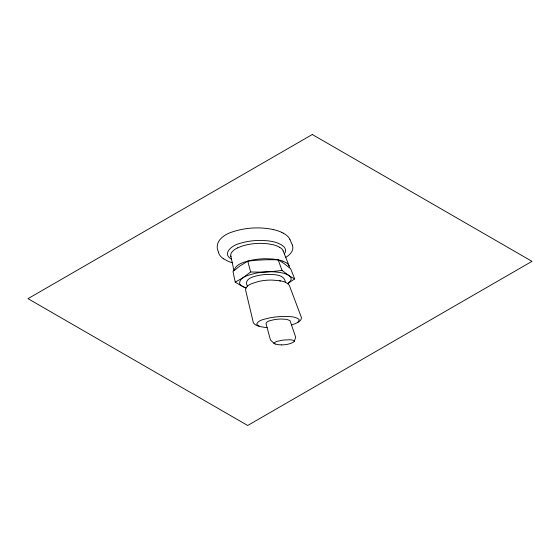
<?xml version="1.0" encoding="UTF-8"?>
<svg xmlns="http://www.w3.org/2000/svg" width="560" height="560" viewBox="0 0 560 560"><rect width="100%" height="100%" fill="white"/><g stroke="black" fill="none" stroke-linecap="round" stroke-linejoin="round"><path stroke-width="0.84" d="M281.407 344.876L281.981 344.883A16.072 9.275 0 0 0 293.58 342.027A2.737 1.582 0 0 0 294.378 341.306C292.488 338.842 287.987 340.123 285.187 339.927A31.584 18.235 0 0 0 282.121 340.249L276.325 341.523L273.938 343.049A1.106 0.637 0 0 0 274.148 343.483A2.66 1.533 0 0 0 275.296 343.994M294.343 341.299L295.617 337.414A1.792 1.036 0 0 0 295.624 337.022L290.024 320.663L286.853 319.375L281.288 319.018A28.168 16.261 0 0 0 273.175 319.886C270.844 320.635 266.791 320.775 265.986 323.477L270.403 339.738A1.764 1.022 0 0 0 270.634 340.109L274.148 343.483M291.522 324.989C295.015 323.624 301.182 322.154 301.511 317.779L289.31 285.299C285.46 280.329 277.893 280.665 272.139 280.084A34.16 19.719 0 0 0 266.266 280.273L264.292 280.476A34.258 19.782 0 0 0 258.65 281.456C254.079 283.024 246.337 284.137 245.539 289.793L253.379 322.875C255.787 326.459 261.114 326.676 265.076 327.425A26.929 15.547 0 0 0 266.644 327.558M250.642 271.957L242.907 277.844L235.214 282.079L232.995 271.516L240.058 265.846L247.779 261.233L250.642 271.957L251.657 271.992A112.735 65.086 0 0 0 266.672 271.901L270.13 271.761A36.533 21.091 0 0 1 275.212 271.95C280.266 272.531 285.894 272.937 289.961 276.339A8.596 4.963 0 0 1 290.955 277.802L291.13 279.37L290.514 280.973L287.777 283.514L294.7 278.908L290.612 268.688L284.704 264.047A80.255 46.34 0 0 0 278.922 260.295L277.186 259.826A110.502 63.798 0 0 0 247.751 261.163M297.787 322.28L299.229 320.082A3.955 2.282 0 0 0 298.851 319.221C294.406 315.994 288.323 316.638 283.108 316.463A49.203 28.406 0 0 0 269.423 317.933C265.216 319.27 258.916 319.473 256.753 323.883A4.102 2.366 0 0 0 256.914 324.548L259.588 326.34M285.719 257.39C289.849 255.003 294.497 250.292 292.376 245.126M237.433 247.926L242.277 246.001L247.919 244.559A38.941 22.484 0 0 1 260.344 243.341L267.673 243.747L273.21 244.762A22.288 12.866 0 0 1 277.865 246.351L279.699 247.303M281.323 344.876L280.917 344.862A15.953 9.212 0 0 1 275.282 344.015M267.106 327.593L266.672 327.565M279.503 280.812L280.483 281.029M273.623 229.635C260.085 226.702 245.707 227.507 232.561 231.861C223.839 234.479 213.493 241.773 218.533 252.245M282.842 261.149L285.943 262.584A11.921 6.881 0 0 1 289.107 265.804A10.752 6.209 0 0 1 289.324 267.617M245.826 287.966L242.564 286.405A78.96 45.591 0 0 1 238.238 283.962L235.214 282.079M281.757 232.365L283.43 233.212M231.518 259.238C221.193 253.274 232.981 244.874 239.561 243.537A41.447 23.926 0 0 1 262.052 240.471A35.504 20.496 0 0 1 272.111 241.472L272.671 241.605A24.416 14.098 0 0 1 276.934 242.76L281.26 244.706L283.864 246.694A14.175 8.183 0 0 1 284.333 253.974M223.307 258.685L228.284 261.338A31.192 18.011 0 0 0 232.267 262.724M278.145 259.854L282.051 270.403L287.217 274.351A83.419 48.16 0 0 0 288.827 275.464A59.416 34.307 0 0 0 294.686 278.915M289.863 239.407L292.306 244.965M279.685 247.31A13.223 7.63 0 0 1 283.143 250.859L289.079 265.811M283.129 250.894L283.185 251.048M285.425 282.303C284.347 274.155 274.267 274.645 268.135 274.414A32.865 18.977 0 0 0 259.056 275.331C253.995 276.339 243.292 278.719 247.429 286.195M230.923 256.396L230.895 256.298M230.846 256.109L230.832 256.046A13.02 7.518 0 0 1 231.777 252.273L233.415 250.516A22.519 12.999 0 0 1 237.44 247.933M230.832 256.046L233.961 270.655M234.031 270.599C236.138 263.06 246.043 261.681 252.588 259.973A44.723 25.816 0 0 1 265.391 258.727L273.091 259.049L278.88 259.987A23.534 13.587 0 0 1 282.849 261.149M223.342 258.664A20.65 11.921 0 0 1 218.491 252.245M273.616 229.649A32.102 18.536 0 0 1 281.771 232.351M283.388 233.247A22.638 13.069 0 0 1 289.94 239.393M245.931 287.791A16.093 9.289 0 0 1 243.019 286.65L240.919 285.299A9.079 5.243 0 0 1 239.547 283.136C240.079 276.318 249.326 275.177 254.555 273.483A44.569 25.732 0 0 1 259.679 272.538L266.672 271.873A107.331 61.964 0 0 0 282.044 270.382M312.305 134.512L28 298.655L247.695 425.488L532 261.345L312.305 134.512"/></g></svg>
